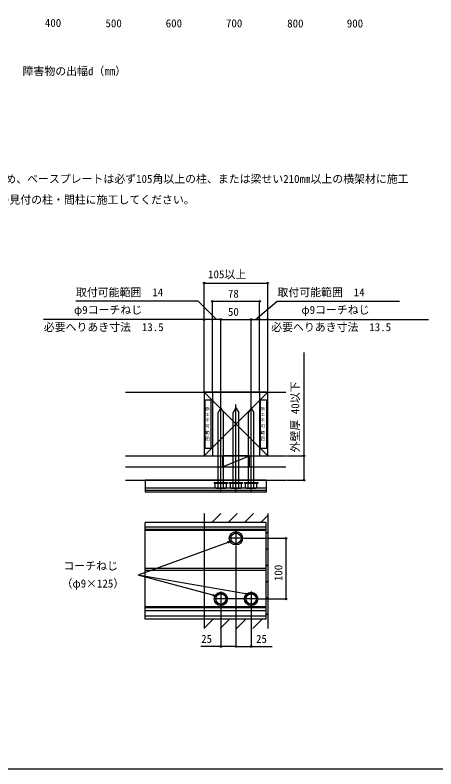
# Model space of a CAD drawing. Units: millimetres, scale not verified. Extents: x -1050 to 1050, y -1570 to 1561.
# Drawn here: x -357 to 338, y -1570 to -326 of the extents above; entities that cross this region are included whole.
import ezdxf
from ezdxf.enums import TextEntityAlignment as Align

# ---------------------------------------------------------------- set-up
doc = ezdxf.new("R2010")
doc.units = ezdxf.units.MM
doc.header["$LTSCALE"] = 8
doc.layers.add('0-1_TABLE1', color=7, linetype='Continuous', lineweight=18)
for name, color, linetype in [('0-2_USER1', 3, 'Continuous'), ('0-3_YKK_12', 2, 'Continuous'), ('0-4_YKK_13', 4, 'Continuous'), ('0-5_YKK_A1', 4, 'Continuous'), ('0-6_YKK_D', 6, 'Continuous'), ('0-7_YKK_ZWAK', 7, 'Continuous'), ('0-8_YSS_K', 3, 'Continuous')]:
    doc.layers.add(name, color=color, linetype=linetype)
doc.styles.add('ＭＳ ゴシック', font='')
doc.styles.get('ＭＳ ゴシック').set_extended_font_data('MS Gothic')

msp = doc.modelspace()

# ---------------------------------------------------------------- linework, layer by layer
at = {"layer": '0-3_YKK_12'}
for p, q in [((-17.443, -1112.091), (-17.443, -969.091)), ((7.557, -1112.091), (7.557, -969.091)), ((32.557, -1112.091), (32.557, -969.091)), ((7.557, -1177.591), (7.557, -1201.591)), ((19.557, -1189.591), (-4.443, -1189.591)), ((-17.443, -1277.591), (-17.443, -1301.591)), ((32.557, -1277.591), (32.557, -1301.591)), ((44.557, -1289.591), (-28.443, -1289.591))]:
    msp.add_line(p, q, dxfattribs=at)
at = {"layer": '0-4_YKK_13'}
for p, q in [((-17.443, -974.091), (-21.943, -982.091)), ((-21.943, -1097.591), (-21.943, -982.091)), ((-17.443, -974.091), (-12.943, -982.091)), ((-12.943, -1097.591), (-12.943, -982.091)), ((7.557, -974.091), (3.057, -982.091)), ((3.057, -1097.591), (3.057, -982.091)), ((7.557, -974.091), (12.057, -982.091)), ((12.057, -1097.591), (12.057, -982.091)), ((32.557, -974.091), (28.057, -982.091)), ((28.057, -1097.591), (28.057, -982.091)), ((32.557, -974.091), (37.057, -982.091)), ((37.057, -1097.591), (37.057, -982.091)), ((57.557, -1093.591), (-142.443, -1093.591)), ((-142.443, -1093.591), (-142.443, -1113.591)), ((57.557, -1093.591), (57.557, -1113.591)), ((57.557, -1106.591), (-142.443, -1106.591)), ((-28.443, -1097.591), (-6.443, -1097.591)), ((-28.443, -1097.591), (-28.443, -1099.091)), ((-6.443, -1099.091), (-28.443, -1099.091)), ((-26.681, -1105.891), (-26.681, -1099.091)), ((-22.062, -1105.891), (-22.062, -1099.091)), ((-12.824, -1105.891), (-12.824, -1099.091)), ((-8.205, -1105.891), (-8.205, -1099.091)), ((-6.443, -1097.591), (-6.443, -1099.091)), ((-3.443, -1097.591), (18.557, -1097.591)), ((-3.443, -1097.591), (-3.443, -1099.091)), ((18.557, -1099.091), (-3.443, -1099.091)), ((-1.681, -1105.891), (-1.681, -1099.091)), ((2.938, -1105.891), (2.938, -1099.091)), ((12.176, -1105.891), (12.176, -1099.091)), ((16.795, -1105.891), (16.795, -1099.091)), ((18.557, -1097.591), (18.557, -1099.091)), ((21.557, -1097.591), (43.557, -1097.591)), ((21.557, -1097.591), (21.557, -1099.091)), ((43.557, -1099.091), (21.557, -1099.091)), ((23.319, -1105.891), (23.319, -1099.091)), ((27.938, -1105.891), (27.938, -1099.091)), ((37.176, -1105.891), (37.176, -1099.091)), ((41.795, -1105.891), (41.795, -1099.091)), ((43.557, -1097.591), (43.557, -1099.091)), ((57.557, -1110.591), (-142.443, -1110.591)), ((57.557, -1113.591), (-142.443, -1113.591)), ((-24.371, -1107.091), (-10.515, -1107.091)), ((0.629, -1107.091), (14.485, -1107.091)), ((25.629, -1107.091), (39.485, -1107.091)), ((57.557, -1163.591), (-142.443, -1163.591)), ((-142.443, -1323.091), (-142.443, -1163.591)), ((57.557, -1323.091), (57.557, -1163.591)), ((57.557, -1171.091), (-142.443, -1171.091)), ((57.557, -1175.091), (-142.443, -1175.091)), ((57.557, -1176.791), (-142.443, -1176.791)), ((-0.943, -1184.683), (7.557, -1179.776)), ((16.057, -1184.683), (7.557, -1179.776)), ((-0.943, -1184.683), (-0.943, -1194.498)), ((16.057, -1184.683), (16.057, -1194.498)), ((7.557, -1199.406), (-0.943, -1194.498)), ((7.557, -1199.406), (16.057, -1194.498)), ((57.557, -1239.591), (-142.443, -1239.591)), ((57.557, -1242.591), (-142.443, -1242.591)), ((-25.943, -1284.683), (-17.443, -1279.776)), ((-8.943, -1284.683), (-17.443, -1279.776)), ((24.057, -1284.683), (32.557, -1279.776)), ((41.057, -1284.683), (32.557, -1279.776)), ((-25.943, -1284.683), (-25.943, -1294.498)), ((-8.943, -1284.683), (-8.943, -1294.498)), ((24.057, -1284.683), (24.057, -1294.498)), ((41.057, -1284.683), (41.057, -1294.498)), ((57.557, -1302.391), (-142.443, -1302.391)), ((57.557, -1304.091), (-142.443, -1304.091)), ((-17.443, -1299.406), (-25.943, -1294.498)), ((-17.443, -1299.406), (-8.943, -1294.498)), ((32.557, -1299.406), (24.057, -1294.498)), ((32.557, -1299.406), (41.057, -1294.498)), ((57.557, -1309.341), (-142.443, -1309.341)), ((57.557, -1317.841), (-142.443, -1317.841)), ((57.557, -1323.091), (-142.443, -1323.091))]:
    msp.add_line(p, q, dxfattribs=at)
for centre, radius in [((7.557, -1189.591), 11), ((7.557, -1189.591), 8.5), ((-17.443, -1289.591), 11), ((32.557, -1289.591), 11), ((-17.443, -1289.591), 8.5), ((32.557, -1289.591), 8.5)]:
    msp.add_circle(centre, radius, dxfattribs=at)
for centre, radius, start, end in [((-24.371, -1104.268), 2.822, 215.08585, 324.91415), ((-17.443, -1097.602), 9.489, 240.87222, 299.12778), ((-10.515, -1104.268), 2.822, 215.08585, 324.91415), ((0.629, -1104.268), 2.822, 215.08585, 324.91415), ((7.557, -1097.602), 9.489, 240.87222, 299.12778), ((14.485, -1104.268), 2.822, 215.08585, 324.91415), ((25.629, -1104.268), 2.822, 215.08585, 324.91415), ((32.557, -1097.602), 9.489, 240.87222, 299.12778), ((39.485, -1104.268), 2.822, 215.08585, 324.91415)]:
    msp.add_arc(centre, radius, start, end, dxfattribs=at)
at = {"layer": '0-5_YKK_A1'}
for p, q in [((-31.443, -948.591), (-31.443, -1053.591)), ((46.557, -948.591), (46.557, -1053.591))]:
    msp.add_line(p, q, dxfattribs=at)
for points in [[(-43.193, -1041.091), (-43.193, -961.091), (-33.193, -961.091)], [(-43.193, -1041.091), (-33.193, -1041.091), (-33.193, -961.091)], [(48.307, -1041.091), (48.307, -961.091), (58.307, -961.091)], [(48.307, -1041.091), (58.307, -1041.091), (58.307, -961.091)]]:
    msp.add_lwpolyline(points, dxfattribs=at)
at = {"layer": '0-6_YKK_D'}
for p, q in [((-44.943, -947.591), (-44.943, -767.591)), ((-44.943, -768.591), (60.057, -768.591)), ((60.057, -947.591), (60.057, -767.591)), ((-31.443, -947.591), (-31.443, -797.591)), ((-31.443, -798.591), (46.557, -798.591)), ((46.557, -947.591), (46.557, -797.591)), ((-44.943, -947.591), (-44.943, -827.591)), ((-31.443, -947.591), (-31.443, -827.591)), ((-31.443, -947.591), (-31.443, -827.591)), ((-17.443, -828.591), (-31.443, -828.591)), ((-17.443, -968.091), (-17.443, -827.591)), ((-17.443, -968.091), (-17.443, -827.591)), ((-17.443, -828.591), (32.557, -828.591)), ((32.557, -968.091), (32.557, -827.591)), ((32.557, -968.091), (32.557, -827.591)), ((32.557, -828.591), (46.557, -828.591)), ((46.557, -947.591), (46.557, -827.591)), ((46.557, -947.591), (46.557, -827.591)), ((60.057, -947.591), (60.057, -827.591)), ((91.057, -1053.591), (121.057, -1053.591)), ((91.057, -1093.591), (121.057, -1093.591)), ((20.557, -1189.591), (91.057, -1189.591)), ((90.057, -1189.591), (90.057, -1289.591)), ((7.557, -1202.591), (7.557, -1369.091)), ((7.557, -1202.591), (7.557, -1369.091)), ((45.557, -1289.591), (91.057, -1289.591)), ((-17.443, -1302.591), (-17.443, -1369.091)), ((32.557, -1302.591), (32.557, -1369.091))]:
    msp.add_line(p, q, dxfattribs=at)
for points in [[(-24.443, -828.591), (-54.902, -798.591), (-257.209, -798.591)], [(39.557, -828.591), (75.529, -798.591), (277.836, -798.591)], [(-31.443, -828.591), (-44.943, -828.591), (-310.441, -828.591)], [(46.557, -828.591), (60.057, -828.591), (325.555, -828.591)], [(120.057, -1093.591), (120.057, -1053.591), (120.057, -883.002)], [(-0.943, -1194.498), (-5.735, -1196.242), (-154.26, -1250.301)], [(-6.203, -1194.958), (-0.943, -1194.498), (-5.268, -1197.526)], [(-25.943, -1284.683), (-30.869, -1283.363), (-154.26, -1250.301)], [(28.307, -1282.229), (23.284, -1281.344), (-153.773, -1250.124)], [(23.522, -1279.998), (28.307, -1282.229), (23.047, -1282.69)], [(-30.516, -1282.043), (-25.943, -1284.683), (-31.223, -1284.683)], [(7.557, -1368.091), (-17.443, -1368.091), (-50.644, -1368.091)], [(7.557, -1368.091), (32.557, -1368.091), (67.502, -1368.091)]]:
    msp.add_lwpolyline(points, dxfattribs=at)
for centre in [(-44.943, -768.591), (60.057, -768.591), (-31.443, -798.591), (46.557, -798.591), (-44.943, -828.591), (-31.443, -828.591), (-31.443, -828.591), (-17.443, -828.591), (-17.443, -828.591), (32.557, -828.591), (32.557, -828.591), (46.557, -828.591), (46.557, -828.591), (60.057, -828.591), (120.057, -1053.591), (120.057, -1093.591), (90.057, -1189.591), (90.057, -1289.591), (-17.443, -1368.091), (7.557, -1368.091), (7.557, -1368.091), (32.557, -1368.091)]:
    msp.add_circle(centre, 1.275, dxfattribs=at)
at = {"layer": '0-7_YKK_ZWAK'}
msp.add_lwpolyline([(-1050, -1570), (1050, -1570), (1050, 1490)], dxfattribs=at)
at = {"layer": '0-8_YSS_K'}
for p, q in [((-174.943, -948.591), (90.057, -948.591)), ((-44.943, -948.591), (60.057, -1053.591)), ((-44.943, -1053.591), (60.057, -948.591)), ((-174.943, -1053.591), (90.057, -1053.591)), ((-14.943, -1071.591), (30.057, -1053.591)), ((-174.943, -1071.591), (90.057, -1071.591)), ((-174.943, -1093.591), (90.057, -1093.591)), ((-44.943, -1148.591), (-44.943, -1338.091)), ((-44.943, -1149.177), (-44.357, -1148.591)), ((-32.416, -1163.591), (-17.416, -1148.591)), ((-5.476, -1163.591), (9.524, -1148.591)), ((21.465, -1163.591), (36.465, -1148.591)), ((48.406, -1163.591), (60.057, -1151.94)), ((60.057, -1148.591), (60.057, -1338.091)), ((57.557, -1181.38), (60.057, -1178.88)), ((57.557, -1208.321), (60.057, -1205.821)), ((57.557, -1235.262), (60.057, -1232.762)), ((57.557, -1262.203), (60.057, -1259.703)), ((57.557, -1289.143), (60.057, -1286.643)), ((57.557, -1316.084), (60.057, -1313.584)), ((-44.943, -1337.762), (-30.272, -1323.091)), ((-18.331, -1338.091), (-3.331, -1323.091)), ((8.61, -1338.091), (23.61, -1323.091)), ((35.551, -1338.091), (50.551, -1323.091))]:
    msp.add_line(p, q, dxfattribs=at)
for points in [[(-44.943, -948.591), (-44.943, -1053.591), (60.057, -1053.591), (60.057, -948.591)], [(-14.943, -1053.591), (-14.943, -1071.591), (30.057, -1071.591), (30.057, -1053.591)]]:
    msp.add_lwpolyline(points, close=True, dxfattribs=at)

# ---------------------------------------------------------------- texts
at = {"layer": '0-1_TABLE1', "style": 'ＭＳ ゴシック'}
for s, p in [('400', (-308.074, -349.955)), ('500', (-207.984, -350.563)), ('600', (-108.479, -350.563)), ('700', (-8.973, -350.563)), ('800', (92.132, -350.819)), ('900', (190.568, -350.819))]:
    msp.add_text(s, height=13.2, dxfattribs=at).set_placement(p, align=Align.BOTTOM_LEFT)
at = {"layer": '0-2_USER1', "style": 'ＭＳ ゴシック'}
for s, p in [('障害物の出幅d（㎜）', (-344.892, -429.563)), ('オーニングはアーム展開時に風を受けると躯体に非常に大きな力がかかるため、ベースプレートは必ず105角以上の柱、または梁せい210㎜以上の横架材に施工', (-985.614, -607.295)), ('してください。補助ベースプレートは210㎜以上の横架材、または45㎜以上の見付の柱・間柱に施工してください。', (-987.761, -641.591))]:
    msp.add_text(s, height=13.2, dxfattribs=at).set_placement(p, align=Align.BOTTOM_LEFT)
at = {"layer": '0-5_YKK_A1', "style": 'ＭＳ ゴシック'}
for s, p in [('施', (-43.304, -980.275)), ('施', (48.196, -980.275)), ('不', (-43.244, -999.124)), ('工', (-43.244, -989.354)), ('不', (48.256, -999.124)), ('工', (48.256, -989.354)), ('可', (-43.244, -1008.848)), ('可', (48.256, -1008.848)), ('範', (-43.304, -1019.398)), ('範', (48.196, -1019.398)), ('囲', (-43.264, -1029.304)), ('囲', (48.236, -1029.304))]:
    msp.add_text(s, height=5.132, dxfattribs=at).set_placement(p, align=Align.BOTTOM_LEFT)
at = {"layer": '0-6_YKK_D', "style": 'ＭＳ ゴシック'}
for s, p in [('105以上', (-38.517, -764.647)), ('取付可能範囲\u300014', (-256.743, -794.341)), ('78', (-5.79, -796.591)), ('取付可能範囲\u300014', (75.995, -794.341)), ('φ9コーチねじ', (-260.066, -823.318)), ('φ9コーチねじ', (115.532, -823.318)), ('50', (-5.738, -826.591)), ('必要へりあき寸法\u300013.5', (-309.873, -851.761)), ('必要へりあき寸法\u300013.5', (65.725, -851.761)), ('コーチねじ', (-277.395, -1245.691)), ('（φ9×125）', (-280.565, -1274.777)), ('25', (-49.974, -1366.091)), ('25', (40.65, -1366.091))]:
    msp.add_text(s, height=13.2, dxfattribs=at).set_placement(p, align=Align.BOTTOM_LEFT)
for s, p in [('外壁厚 40以下', (115.909, -1047.82)), ('100', (88.057, -1260.147))]:
    msp.add_text(s, height=13.2, rotation=90, dxfattribs=at).set_placement(p, align=Align.BOTTOM_LEFT)

doc.saveas('drawing.dxf')
